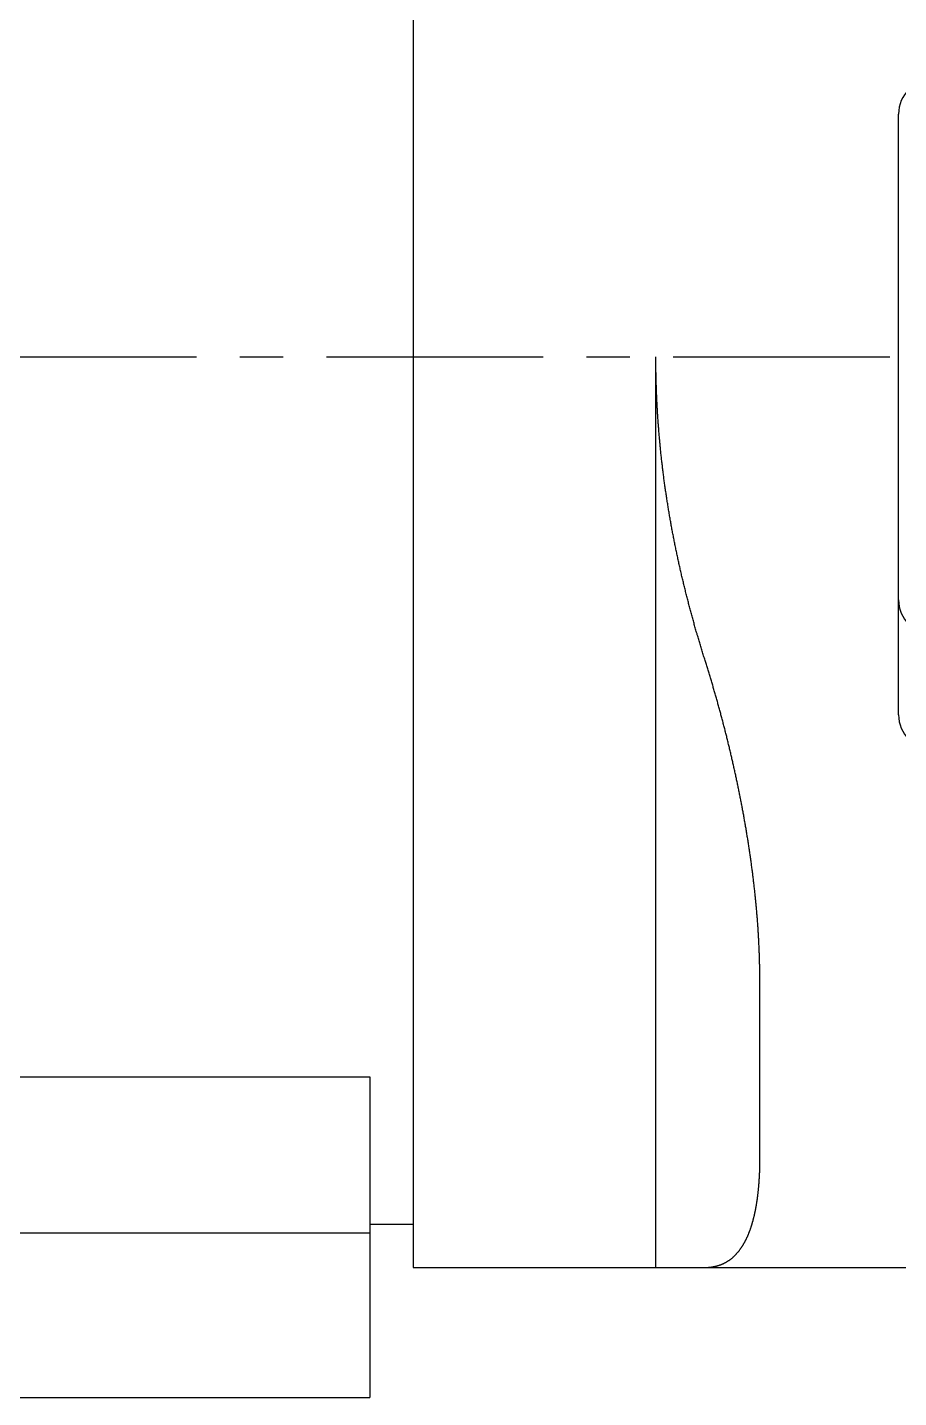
# Model space of a CAD drawing. Extents: x -1.6 to 71, y -20.2 to 60.8.
# Drawn here: x 50.74 to 55.77, y 48.77 to 56.67 of the extents above; entities that cross this region are included whole.
import ezdxf

# ---------------------------------------------------------------- set-up
doc = ezdxf.new("R2010")
doc.units = 0
doc.linetypes.add('CENTER', pattern=[2, 1.25, -0.25, 0.25, -0.25])
doc.layers.get('0').update_dxf_attribs({"linetype": 'CONTINUOUS'})
doc.layers.add('CENTER', color=1, linetype='CENTER')

msp = doc.modelspace()

# ---------------------------------------------------------------- linework, layer by layer
at = {"color": 7, "linetype": 'CONTINUOUS'}
for p, q in [((52.966, 60.018), (52.966, 49.518)), ((55.766, 54.768), (55.766, 56.168)), ((54.366, 49.518), (54.366, 54.768)), ((55.766, 53.0187), (55.766, 54.768)), ((55.766, 52.7054), (55.766, 53.0187)), ((54.966, 50.1495), (54.966, 51.1773)), ((47.716, 50.618), (52.716, 50.618)), ((52.716, 50.618), (52.716, 48.768)), ((47.716, 49.718), (52.716, 49.718)), ((52.716, 49.768), (52.966, 49.768)), ((52.966, 49.518), (61.566, 49.518)), ((47.716, 48.768), (52.716, 48.768))]:
    msp.add_line(p, q, dxfattribs=at)
at = {"color": 7}
for points in [[(54.6498, 53.0187, 0), (54.6477, 53.0253, 0), (54.6456, 53.032, 0), (54.6435, 53.0386, 0), (54.6414, 53.0453, 0), (54.6393, 53.052, 0), (54.6373, 53.0586, 0), (54.6352, 53.0653, 0), (54.6331, 53.072, 0), (54.6311, 53.0786, 0), (54.629, 53.0853, 0), (54.627, 53.092, 0), (54.625, 53.0986, 0), (54.623, 53.1053, 0), (54.621, 53.112, 0), (54.6189, 53.1187, 0), (54.617, 53.1254, 0), (54.615, 53.1321, 0), (54.613, 53.1387, 0), (54.611, 53.1454, 0), (54.609, 53.1521, 0), (54.6071, 53.1588, 0), (54.6051, 53.1655, 0), (54.6032, 53.1722, 0), (54.6012, 53.1789, 0), (54.5993, 53.1856, 0), (54.5974, 53.1923, 0), (54.5954, 53.199, 0), (54.5935, 53.2057, 0), (54.5916, 53.2124, 0), (54.5897, 53.2192, 0), (54.5878, 53.2259, 0), (54.5859, 53.2326, 0), (54.584, 53.2393, 0), (54.5822, 53.246, 0), (54.5803, 53.2528, 0), (54.5784, 53.2595, 0), (54.5766, 53.2662, 0), (54.5747, 53.2729, 0), (54.5729, 53.2797, 0), (54.5711, 53.2864, 0), (54.5693, 53.2931, 0), (54.5674, 53.2999, 0), (54.5656, 53.3066, 0), (54.5638, 53.3133, 0), (54.562, 53.3201, 0), (54.5602, 53.3268, 0), (54.5585, 53.3336, 0), (54.5567, 53.3403, 0), (54.5549, 53.3471, 0), (54.5532, 53.3538, 0), (54.5514, 53.3606, 0), (54.5497, 53.3673, 0), (54.5479, 53.3741, 0), (54.5462, 53.3808, 0), (54.5445, 53.3876, 0), (54.5427, 53.3944, 0), (54.541, 53.4011, 0), (54.5393, 53.4079, 0), (54.5376, 53.4147, 0), (54.536, 53.4214, 0), (54.5343, 53.4282, 0), (54.5326, 53.435, 0), (54.5309, 53.4418, 0), (54.5293, 53.4485, 0), (54.5276, 53.4553, 0), (54.526, 53.4621, 0), (54.5244, 53.4689, 0), (54.5227, 53.4757, 0), (54.5211, 53.4825, 0), (54.5195, 53.4892, 0), (54.5179, 53.496, 0), (54.5163, 53.5028, 0), (54.5147, 53.5096, 0), (54.5131, 53.5164, 0), (54.5116, 53.5232, 0), (54.51, 53.53, 0), (54.5084, 53.5368, 0), (54.5069, 53.5436, 0), (54.5053, 53.5504, 0), (54.5038, 53.5572, 0), (54.5023, 53.564, 0), (54.5008, 53.5708, 0), (54.4993, 53.5777, 0), (54.4978, 53.5845, 0), (54.4963, 53.5913, 0), (54.4948, 53.5981, 0), (54.4933, 53.6049, 0), (54.4918, 53.6117, 0), (54.4904, 53.6186, 0), (54.4889, 53.6254, 0), (54.4875, 53.6322, 0), (54.486, 53.639, 0), (54.4846, 53.6459, 0), (54.4832, 53.6527, 0), (54.4817, 53.6595, 0), (54.4803, 53.6664, 0), (54.4789, 53.6732, 0), (54.4775, 53.68, 0), (54.4762, 53.6869, 0), (54.4748, 53.6937, 0), (54.4734, 53.7006, 0), (54.4721, 53.7074, 0), (54.4707, 53.7143, 0), (54.4694, 53.7211, 0), (54.468, 53.7279, 0), (54.4667, 53.7348, 0), (54.4654, 53.7416, 0), (54.4641, 53.7485, 0), (54.4628, 53.7554, 0), (54.4615, 53.7622, 0), (54.4602, 53.7691, 0), (54.4589, 53.7759, 0), (54.4576, 53.7828, 0), (54.4564, 53.7897, 0), (54.4551, 53.7965, 0), (54.4539, 53.8034, 0), (54.4527, 53.8103, 0), (54.4514, 53.8171, 0), (54.4502, 53.824, 0), (54.449, 53.8309, 0), (54.4478, 53.8377, 0), (54.4466, 53.8446, 0), (54.4454, 53.8515, 0), (54.4442, 53.8584, 0), (54.4431, 53.8652, 0), (54.4419, 53.8721, 0), (54.4407, 53.879, 0), (54.4396, 53.8859, 0), (54.4385, 53.8928, 0), (54.4373, 53.8997, 0), (54.4362, 53.9065, 0), (54.4351, 53.9134, 0), (54.434, 53.9203, 0), (54.4329, 53.9272, 0), (54.4318, 53.9341, 0), (54.4307, 53.941, 0), (54.4297, 53.9479, 0), (54.4286, 53.9548, 0), (54.4276, 53.9617, 0), (54.4265, 53.9686, 0), (54.4255, 53.9755, 0), (54.4245, 53.9824, 0), (54.4234, 53.9893, 0), (54.4224, 53.9962, 0), (54.4214, 54.0031, 0), (54.4204, 54.01, 0), (54.4195, 54.0169, 0), (54.4185, 54.0238, 0), (54.4175, 54.0307, 0), (54.4166, 54.0376, 0), (54.4156, 54.0446, 0), (54.4147, 54.0515, 0), (54.4137, 54.0584, 0), (54.4128, 54.0653, 0), (54.4119, 54.0722, 0), (54.411, 54.0791, 0), (54.4101, 54.0861, 0), (54.4092, 54.093, 0), (54.4083, 54.0999, 0), (54.4075, 54.1068, 0), (54.4066, 54.1137, 0), (54.4058, 54.1207, 0), (54.4049, 54.1276, 0), (54.4041, 54.1345, 0), (54.4033, 54.1415, 0), (54.4024, 54.1484, 0), (54.4016, 54.1553, 0), (54.4008, 54.1622, 0), (54.4, 54.1692, 0), (54.3993, 54.1761, 0), (54.3985, 54.183, 0), (54.3977, 54.19, 0), (54.397, 54.1969, 0), (54.3962, 54.2039, 0), (54.3955, 54.2108, 0), (54.3948, 54.2177, 0), (54.394, 54.2247, 0), (54.3933, 54.2316, 0), (54.3926, 54.2386, 0), (54.3919, 54.2455, 0), (54.3913, 54.2524, 0), (54.3906, 54.2594, 0), (54.3899, 54.2663, 0), (54.3893, 54.2733, 0), (54.3886, 54.2802, 0), (54.388, 54.2872, 0), (54.3873, 54.2941, 0), (54.3867, 54.3011, 0), (54.3861, 54.308, 0), (54.3855, 54.315, 0), (54.3849, 54.3219, 0), (54.3843, 54.3289, 0), (54.3838, 54.3358, 0), (54.3832, 54.3428, 0), (54.3826, 54.3497, 0), (54.3821, 54.3567, 0), (54.3816, 54.3637, 0), (54.381, 54.3706, 0), (54.3805, 54.3776, 0), (54.38, 54.3845, 0), (54.3795, 54.3915, 0), (54.379, 54.3985, 0), (54.3785, 54.4054, 0), (54.3781, 54.4124, 0), (54.3776, 54.4193, 0), (54.3771, 54.4263, 0), (54.3767, 54.4333, 0), (54.3762, 54.4402, 0), (54.3758, 54.4472, 0), (54.3754, 54.4542, 0), (54.375, 54.4611, 0), (54.3746, 54.4681, 0), (54.3742, 54.4751, 0), (54.3738, 54.482, 0), (54.3735, 54.489, 0), (54.3731, 54.496, 0), (54.3727, 54.5029, 0), (54.3724, 54.5099, 0), (54.3721, 54.5169, 0), (54.3717, 54.5239, 0), (54.3714, 54.5308, 0), (54.3711, 54.5378, 0), (54.3708, 54.5448, 0), (54.3705, 54.5517, 0), (54.3702, 54.5587, 0), (54.37, 54.5657, 0), (54.3697, 54.5727, 0), (54.3694, 54.5796, 0), (54.3692, 54.5866, 0), (54.369, 54.5936, 0), (54.3687, 54.6005, 0), (54.3685, 54.6075, 0), (54.3683, 54.6145, 0), (54.3681, 54.6215, 0), (54.3679, 54.6284, 0), (54.3677, 54.6354, 0), (54.3676, 54.6424, 0), (54.3674, 54.6494, 0), (54.3672, 54.6564, 0), (54.3671, 54.6633, 0), (54.367, 54.6703, 0), (54.3668, 54.6773, 0), (54.3667, 54.6843, 0), (54.3666, 54.6912, 0), (54.3665, 54.6982, 0), (54.3664, 54.7052, 0), (54.3663, 54.7122, 0), (54.3663, 54.7191, 0), (54.3662, 54.7261, 0), (54.3661, 54.7331, 0), (54.3661, 54.7401, 0), (54.3661, 54.747, 0), (54.366, 54.754, 0), (54.366, 54.761, 0), (54.366, 54.768, 0)], [(54.966, 51.1773, 0), (54.966, 51.1839, 0), (54.9659, 51.1904, 0), (54.9659, 51.1969, 0), (54.9658, 51.2035, 0), (54.9657, 51.21, 0), (54.9656, 51.2165, 0), (54.9655, 51.2231, 0), (54.9654, 51.2296, 0), (54.9653, 51.2361, 0), (54.9652, 51.2427, 0), (54.9651, 51.2492, 0), (54.9649, 51.2557, 0), (54.9648, 51.2623, 0), (54.9646, 51.2688, 0), (54.9645, 51.2753, 0), (54.9643, 51.2819, 0), (54.9641, 51.2884, 0), (54.9639, 51.2949, 0), (54.9637, 51.3014, 0), (54.9635, 51.308, 0), (54.9633, 51.3145, 0), (54.9631, 51.321, 0), (54.9628, 51.3276, 0), (54.9626, 51.3341, 0), (54.9623, 51.3406, 0), (54.9621, 51.3472, 0), (54.9618, 51.3537, 0), (54.9615, 51.3602, 0), (54.9613, 51.3667, 0), (54.961, 51.3733, 0), (54.9607, 51.3798, 0), (54.9604, 51.3863, 0), (54.96, 51.3929, 0), (54.9597, 51.3994, 0), (54.9594, 51.4059, 0), (54.959, 51.4124, 0), (54.9587, 51.419, 0), (54.9583, 51.4255, 0), (54.958, 51.432, 0), (54.9576, 51.4385, 0), (54.9572, 51.4451, 0), (54.9568, 51.4516, 0), (54.9564, 51.4581, 0), (54.956, 51.4646, 0), (54.9555, 51.4711, 0), (54.9551, 51.4777, 0), (54.9547, 51.4842, 0), (54.9542, 51.4907, 0), (54.9538, 51.4972, 0), (54.9533, 51.5037, 0), (54.9528, 51.5103, 0), (54.9523, 51.5168, 0), (54.9518, 51.5233, 0), (54.9513, 51.5298, 0), (54.9508, 51.5363, 0), (54.9503, 51.5428, 0), (54.9498, 51.5493, 0), (54.9492, 51.5559, 0), (54.9487, 51.5624, 0), (54.9481, 51.5689, 0), (54.9476, 51.5754, 0), (54.947, 51.5819, 0), (54.9464, 51.5884, 0), (54.9458, 51.5949, 0), (54.9452, 51.6014, 0), (54.9446, 51.6079, 0), (54.944, 51.6144, 0), (54.9434, 51.6209, 0), (54.9428, 51.6274, 0), (54.9421, 51.6339, 0), (54.9415, 51.6404, 0), (54.9408, 51.6469, 0), (54.9401, 51.6534, 0), (54.9395, 51.6599, 0), (54.9388, 51.6664, 0), (54.9381, 51.6729, 0), (54.9374, 51.6794, 0), (54.9367, 51.6859, 0), (54.936, 51.6924, 0), (54.9353, 51.6989, 0), (54.9345, 51.7054, 0), (54.9338, 51.7119, 0), (54.933, 51.7184, 0), (54.9323, 51.7249, 0), (54.9315, 51.7313, 0), (54.9308, 51.7378, 0), (54.93, 51.7443, 0), (54.9292, 51.7508, 0), (54.9284, 51.7573, 0), (54.9276, 51.7638, 0), (54.9268, 51.7703, 0), (54.926, 51.7767, 0), (54.9252, 51.7832, 0), (54.9244, 51.7897, 0), (54.9236, 51.7962, 0), (54.9227, 51.8027, 0), (54.9219, 51.8091, 0), (54.921, 51.8156, 0), (54.9202, 51.8221, 0), (54.9193, 51.8286, 0), (54.9184, 51.835, 0), (54.9176, 51.8415, 0), (54.9167, 51.848, 0), (54.9158, 51.8545, 0), (54.9149, 51.8609, 0), (54.914, 51.8674, 0), (54.9131, 51.8739, 0), (54.9122, 51.8803, 0), (54.9112, 51.8868, 0), (54.9103, 51.8933, 0), (54.9094, 51.8997, 0), (54.9084, 51.9062, 0), (54.9075, 51.9127, 0), (54.9065, 51.9191, 0), (54.9055, 51.9256, 0), (54.9046, 51.932, 0), (54.9036, 51.9385, 0), (54.9026, 51.945, 0), (54.9016, 51.9514, 0), (54.9006, 51.9579, 0), (54.8996, 51.9643, 0), (54.8986, 51.9708, 0), (54.8976, 51.9772, 0), (54.8966, 51.9837, 0), (54.8955, 51.9901, 0), (54.8945, 51.9966, 0), (54.8934, 52.003, 0), (54.8924, 52.0095, 0), (54.8913, 52.0159, 0), (54.8903, 52.0224, 0), (54.8892, 52.0288, 0), (54.8881, 52.0353, 0), (54.887, 52.0417, 0), (54.8859, 52.0482, 0), (54.8848, 52.0546, 0), (54.8837, 52.061, 0), (54.8826, 52.0675, 0), (54.8815, 52.0739, 0), (54.8804, 52.0803, 0), (54.8793, 52.0868, 0), (54.8781, 52.0932, 0), (54.877, 52.0997, 0), (54.8758, 52.1061, 0), (54.8747, 52.1125, 0), (54.8735, 52.1189, 0), (54.8724, 52.1254, 0), (54.8712, 52.1318, 0), (54.87, 52.1382, 0), (54.8688, 52.1447, 0), (54.8676, 52.1511, 0), (54.8664, 52.1575, 0), (54.8652, 52.1639, 0), (54.864, 52.1703, 0), (54.8628, 52.1768, 0), (54.8616, 52.1832, 0), (54.8604, 52.1896, 0), (54.8591, 52.196, 0), (54.8579, 52.2024, 0), (54.8566, 52.2088, 0), (54.8554, 52.2153, 0), (54.8541, 52.2217, 0), (54.8529, 52.2281, 0), (54.8516, 52.2345, 0), (54.8503, 52.2409, 0), (54.849, 52.2473, 0), (54.8477, 52.2537, 0), (54.8465, 52.2601, 0), (54.8451, 52.2665, 0), (54.8438, 52.2729, 0), (54.8425, 52.2793, 0), (54.8412, 52.2857, 0), (54.8399, 52.2921, 0), (54.8386, 52.2985, 0), (54.8372, 52.3049, 0), (54.8359, 52.3113, 0), (54.8345, 52.3177, 0), (54.8332, 52.3241, 0), (54.8318, 52.3305, 0), (54.8304, 52.3369, 0), (54.8291, 52.3433, 0), (54.8277, 52.3496, 0), (54.8263, 52.356, 0), (54.8249, 52.3624, 0), (54.8235, 52.3688, 0), (54.8221, 52.3752, 0), (54.8207, 52.3816, 0), (54.8193, 52.3879, 0), (54.8179, 52.3943, 0), (54.8165, 52.4007, 0), (54.815, 52.4071, 0), (54.8136, 52.4134, 0), (54.8121, 52.4198, 0), (54.8107, 52.4262, 0), (54.8092, 52.4326, 0), (54.8078, 52.4389, 0), (54.8063, 52.4453, 0), (54.8049, 52.4517, 0), (54.8034, 52.458, 0), (54.8019, 52.4644, 0), (54.8004, 52.4708, 0), (54.7989, 52.4771, 0), (54.7974, 52.4835, 0), (54.7959, 52.4898, 0), (54.7944, 52.4962, 0), (54.7929, 52.5025, 0), (54.7914, 52.5089, 0), (54.7898, 52.5153, 0), (54.7883, 52.5216, 0), (54.7868, 52.528, 0), (54.7852, 52.5343, 0), (54.7837, 52.5406, 0), (54.7821, 52.547, 0), (54.7806, 52.5533, 0), (54.779, 52.5597, 0), (54.7774, 52.566, 0), (54.7758, 52.5724, 0), (54.7743, 52.5787, 0), (54.7727, 52.585, 0), (54.7711, 52.5914, 0), (54.7695, 52.5977, 0), (54.7679, 52.604, 0), (54.7663, 52.6104, 0), (54.7647, 52.6167, 0), (54.763, 52.623, 0), (54.7614, 52.6294, 0), (54.7598, 52.6357, 0), (54.7581, 52.642, 0), (54.7565, 52.6483, 0), (54.7548, 52.6547, 0), (54.7532, 52.661, 0), (54.7515, 52.6673, 0), (54.7499, 52.6736, 0), (54.7482, 52.6799, 0), (54.7465, 52.6863, 0), (54.7448, 52.6926, 0), (54.7431, 52.6989, 0), (54.7414, 52.7052, 0), (54.7397, 52.7115, 0), (54.738, 52.7178, 0), (54.7363, 52.7241, 0), (54.7346, 52.7304, 0), (54.7329, 52.7367, 0), (54.7312, 52.743, 0), (54.7294, 52.7493, 0), (54.7277, 52.7556, 0), (54.7259, 52.7619, 0), (54.7242, 52.7682, 0), (54.7224, 52.7745, 0), (54.7207, 52.7808, 0), (54.7189, 52.7871, 0), (54.7171, 52.7934, 0), (54.7154, 52.7997, 0), (54.7136, 52.8059, 0), (54.7118, 52.8122, 0), (54.71, 52.8185, 0), (54.7082, 52.8248, 0), (54.7064, 52.8311, 0), (54.7046, 52.8373, 0), (54.7028, 52.8436, 0), (54.701, 52.8499, 0), (54.6991, 52.8562, 0), (54.6973, 52.8624, 0), (54.6955, 52.8687, 0), (54.6936, 52.875, 0), (54.6918, 52.8812, 0), (54.6899, 52.8875, 0), (54.6881, 52.8938, 0), (54.6862, 52.9, 0), (54.6843, 52.9063, 0), (54.6825, 52.9126, 0), (54.6806, 52.9188, 0), (54.6787, 52.9251, 0), (54.6768, 52.9313, 0), (54.6749, 52.9376, 0), (54.673, 52.9438, 0), (54.6711, 52.9501, 0), (54.6692, 52.9563, 0), (54.6673, 52.9626, 0), (54.6654, 52.9688, 0), (54.6634, 52.975, 0), (54.6615, 52.9813, 0), (54.6595, 52.9875, 0), (54.6576, 52.9938, 0), (54.6557, 53, 0), (54.6537, 53.0062, 0), (54.6517, 53.0125, 0), (54.6498, 53.0187, 0)], [(54.6498, 49.518, 0), (54.6522, 49.518, 0), (54.6547, 49.5181, 0), (54.6571, 49.5181, 0), (54.6596, 49.5182, 0), (54.6621, 49.5184, 0), (54.6645, 49.5185, 0), (54.667, 49.5187, 0), (54.6694, 49.5189, 0), (54.6719, 49.5191, 0), (54.6744, 49.5193, 0), (54.6768, 49.5196, 0), (54.6793, 49.5198, 0), (54.6818, 49.5201, 0), (54.6842, 49.5204, 0), (54.6867, 49.5208, 0), (54.6892, 49.5212, 0), (54.6916, 49.5216, 0), (54.6941, 49.522, 0), (54.6965, 49.5224, 0), (54.699, 49.5229, 0), (54.7014, 49.5233, 0), (54.7038, 49.5238, 0), (54.7063, 49.5244, 0), (54.7087, 49.5249, 0), (54.7111, 49.5255, 0), (54.7136, 49.5261, 0), (54.716, 49.5267, 0), (54.7184, 49.5274, 0), (54.7208, 49.528, 0), (54.7232, 49.5287, 0), (54.7255, 49.5294, 0), (54.7279, 49.5302, 0), (54.7303, 49.5309, 0), (54.7327, 49.5317, 0), (54.735, 49.5325, 0), (54.7373, 49.5333, 0), (54.7397, 49.5342, 0), (54.742, 49.5351, 0), (54.7443, 49.536, 0), (54.7466, 49.5369, 0), (54.7489, 49.5378, 0), (54.7512, 49.5388, 0), (54.7535, 49.5398, 0), (54.7557, 49.5408, 0), (54.758, 49.5419, 0), (54.7602, 49.5429, 0), (54.7624, 49.544, 0), (54.7646, 49.5452, 0), (54.7668, 49.5463, 0), (54.769, 49.5475, 0), (54.7711, 49.5487, 0), (54.7733, 49.5499, 0), (54.7754, 49.5511, 0), (54.7775, 49.5524, 0), (54.7796, 49.5537, 0), (54.7817, 49.555, 0), (54.7838, 49.5563, 0), (54.7858, 49.5577, 0), (54.7878, 49.559, 0), (54.7899, 49.5605, 0), (54.7919, 49.5619, 0), (54.7939, 49.5633, 0), (54.7958, 49.5648, 0), (54.7978, 49.5663, 0), (54.7997, 49.5678, 0), (54.8016, 49.5693, 0), (54.8035, 49.5709, 0), (54.8054, 49.5725, 0), (54.8073, 49.574, 0), (54.8092, 49.5757, 0), (54.811, 49.5773, 0), (54.8128, 49.5789, 0), (54.8146, 49.5806, 0), (54.8164, 49.5823, 0), (54.8182, 49.584, 0), (54.82, 49.5857, 0), (54.8217, 49.5874, 0), (54.8235, 49.5892, 0), (54.8252, 49.5909, 0), (54.8269, 49.5927, 0), (54.8286, 49.5945, 0), (54.8302, 49.5963, 0), (54.8319, 49.5981, 0), (54.8335, 49.5999, 0), (54.8351, 49.6018, 0), (54.8368, 49.6036, 0), (54.8383, 49.6055, 0), (54.8399, 49.6074, 0), (54.8415, 49.6093, 0), (54.843, 49.6112, 0), (54.8446, 49.6131, 0), (54.8461, 49.615, 0), (54.8476, 49.617, 0), (54.8491, 49.6189, 0), (54.8505, 49.6209, 0), (54.852, 49.6229, 0), (54.8534, 49.6249, 0), (54.8549, 49.6269, 0), (54.8563, 49.6289, 0), (54.8577, 49.6309, 0), (54.859, 49.6329, 0), (54.8604, 49.635, 0), (54.8618, 49.637, 0), (54.8631, 49.6391, 0), (54.8644, 49.6411, 0), (54.8658, 49.6432, 0), (54.8671, 49.6453, 0), (54.8683, 49.6474, 0), (54.8696, 49.6495, 0), (54.8709, 49.6516, 0), (54.8721, 49.6537, 0), (54.8734, 49.6558, 0), (54.8746, 49.658, 0), (54.8758, 49.6601, 0), (54.877, 49.6622, 0), (54.8782, 49.6644, 0), (54.8793, 49.6665, 0), (54.8805, 49.6687, 0), (54.8816, 49.6709, 0), (54.8828, 49.673, 0), (54.8839, 49.6752, 0), (54.885, 49.6774, 0), (54.8861, 49.6796, 0), (54.8872, 49.6818, 0), (54.8883, 49.684, 0), (54.8893, 49.6862, 0), (54.8904, 49.6884, 0), (54.8914, 49.6907, 0), (54.8924, 49.6929, 0), (54.8935, 49.6951, 0), (54.8945, 49.6974, 0), (54.8955, 49.6996, 0), (54.8964, 49.7019, 0), (54.8974, 49.7041, 0), (54.8984, 49.7064, 0), (54.8993, 49.7086, 0), (54.9003, 49.7109, 0), (54.9012, 49.7132, 0), (54.9021, 49.7154, 0), (54.903, 49.7177, 0), (54.9039, 49.72, 0), (54.9048, 49.7223, 0), (54.9057, 49.7246, 0), (54.9066, 49.7269, 0), (54.9074, 49.7292, 0), (54.9083, 49.7315, 0), (54.9091, 49.7338, 0), (54.91, 49.7361, 0), (54.9108, 49.7384, 0), (54.9116, 49.7407, 0), (54.9124, 49.743, 0), (54.9132, 49.7454, 0), (54.914, 49.7477, 0), (54.9148, 49.75, 0), (54.9155, 49.7523, 0), (54.9163, 49.7547, 0), (54.9171, 49.757, 0), (54.9178, 49.7593, 0), (54.9185, 49.7617, 0), (54.9193, 49.764, 0), (54.92, 49.7664, 0), (54.9207, 49.7687, 0), (54.9214, 49.7711, 0), (54.9221, 49.7734, 0), (54.9228, 49.7758, 0), (54.9235, 49.7781, 0), (54.9242, 49.7805, 0), (54.9248, 49.7828, 0), (54.9255, 49.7852, 0), (54.9262, 49.7876, 0), (54.9268, 49.7899, 0), (54.9274, 49.7923, 0), (54.9281, 49.7947, 0), (54.9287, 49.797, 0), (54.9293, 49.7994, 0), (54.9299, 49.8018, 0), (54.9305, 49.8042, 0), (54.9311, 49.8065, 0), (54.9317, 49.8089, 0), (54.9323, 49.8113, 0), (54.9329, 49.8137, 0), (54.9334, 49.8161, 0), (54.934, 49.8184, 0), (54.9345, 49.8208, 0), (54.9351, 49.8232, 0), (54.9356, 49.8256, 0), (54.9362, 49.828, 0), (54.9367, 49.8304, 0), (54.9372, 49.8328, 0), (54.9377, 49.8352, 0), (54.9382, 49.8376, 0), (54.9387, 49.84, 0), (54.9392, 49.8424, 0), (54.9397, 49.8448, 0), (54.9402, 49.8472, 0), (54.9407, 49.8496, 0), (54.9412, 49.852, 0), (54.9416, 49.8544, 0), (54.9421, 49.8568, 0), (54.9426, 49.8592, 0), (54.943, 49.8616, 0), (54.9434, 49.8641, 0), (54.9439, 49.8665, 0), (54.9443, 49.8689, 0), (54.9447, 49.8713, 0), (54.9452, 49.8737, 0), (54.9456, 49.8761, 0), (54.946, 49.8785, 0), (54.9464, 49.881, 0), (54.9468, 49.8834, 0), (54.9472, 49.8858, 0), (54.9476, 49.8882, 0), (54.948, 49.8906, 0), (54.9483, 49.8931, 0), (54.9487, 49.8955, 0), (54.9491, 49.8979, 0), (54.9494, 49.9003, 0), (54.9498, 49.9027, 0), (54.9502, 49.9052, 0), (54.9505, 49.9076, 0), (54.9509, 49.91, 0), (54.9512, 49.9124, 0), (54.9515, 49.9149, 0), (54.9519, 49.9173, 0), (54.9522, 49.9197, 0), (54.9525, 49.9222, 0), (54.9528, 49.9246, 0), (54.9531, 49.927, 0), (54.9534, 49.9295, 0), (54.9537, 49.9319, 0), (54.954, 49.9343, 0), (54.9543, 49.9368, 0), (54.9546, 49.9392, 0), (54.9549, 49.9416, 0), (54.9552, 49.9441, 0), (54.9555, 49.9465, 0), (54.9557, 49.9489, 0), (54.956, 49.9514, 0), (54.9563, 49.9538, 0), (54.9565, 49.9562, 0), (54.9568, 49.9587, 0), (54.957, 49.9611, 0), (54.9573, 49.9636, 0), (54.9575, 49.966, 0), (54.9578, 49.9684, 0), (54.958, 49.9709, 0), (54.9583, 49.9733, 0), (54.9585, 49.9758, 0), (54.9587, 49.9782, 0), (54.9589, 49.9806, 0), (54.9592, 49.9831, 0), (54.9594, 49.9855, 0), (54.9596, 49.988, 0), (54.9598, 49.9904, 0), (54.96, 49.9929, 0), (54.9602, 49.9953, 0), (54.9604, 49.9977, 0), (54.9606, 50.0002, 0), (54.9608, 50.0026, 0), (54.961, 50.0051, 0), (54.9612, 50.0075, 0), (54.9614, 50.01, 0), (54.9615, 50.0124, 0), (54.9617, 50.0149, 0), (54.9619, 50.0173, 0), (54.9621, 50.0197, 0), (54.9622, 50.0222, 0), (54.9624, 50.0246, 0), (54.9626, 50.0271, 0), (54.9627, 50.0295, 0), (54.9629, 50.032, 0), (54.963, 50.0344, 0), (54.9632, 50.0369, 0), (54.9633, 50.0393, 0), (54.9635, 50.0418, 0), (54.9636, 50.0442, 0), (54.9637, 50.0467, 0), (54.9639, 50.0491, 0), (54.964, 50.0516, 0), (54.9641, 50.054, 0), (54.9642, 50.0565, 0), (54.9643, 50.0589, 0), (54.9645, 50.0614, 0), (54.9646, 50.0638, 0), (54.9647, 50.0663, 0), (54.9648, 50.0687, 0), (54.9649, 50.0711, 0), (54.965, 50.0736, 0), (54.9651, 50.076, 0), (54.9651, 50.0785, 0), (54.9652, 50.0809, 0), (54.9653, 50.0834, 0), (54.9654, 50.0858, 0), (54.9654, 50.0883, 0), (54.9655, 50.0907, 0), (54.9656, 50.0932, 0), (54.9656, 50.0956, 0), (54.9657, 50.0981, 0), (54.9658, 50.1005, 0), (54.9658, 50.103, 0), (54.9658, 50.1054, 0), (54.9659, 50.1079, 0), (54.9659, 50.1103, 0), (54.966, 50.1128, 0), (54.966, 50.1152, 0), (54.966, 50.1177, 0), (54.966, 50.1201, 0), (54.9661, 50.1226, 0), (54.9661, 50.125, 0), (54.9661, 50.1275, 0), (54.9661, 50.1299, 0), (54.9661, 50.1324, 0), (54.9661, 50.1348, 0), (54.9661, 50.1373, 0), (54.9661, 50.1397, 0), (54.9661, 50.1422, 0), (54.9661, 50.1446, 0), (54.966, 50.1471, 0), (54.966, 50.1495, 0)]]:
    msp.add_polyline3d(points, dxfattribs=at)
at = {"color": 7, "linetype": 'CONTINUOUS'}
for centre, start, end in [((55.966, 56.168), 90, 180), ((55.966, 53.368), 180, 270), ((55.966, 52.7054), 180, 270)]:
    msp.add_arc(centre, 0.2, start, end, dxfattribs=at)
at = {"layer": 'CENTER', "color": 1, "linetype": 'CENTER'}
msp.add_line((20.466, 54.768), (70.966, 54.768), dxfattribs=at)

doc.saveas('drawing.dxf')
